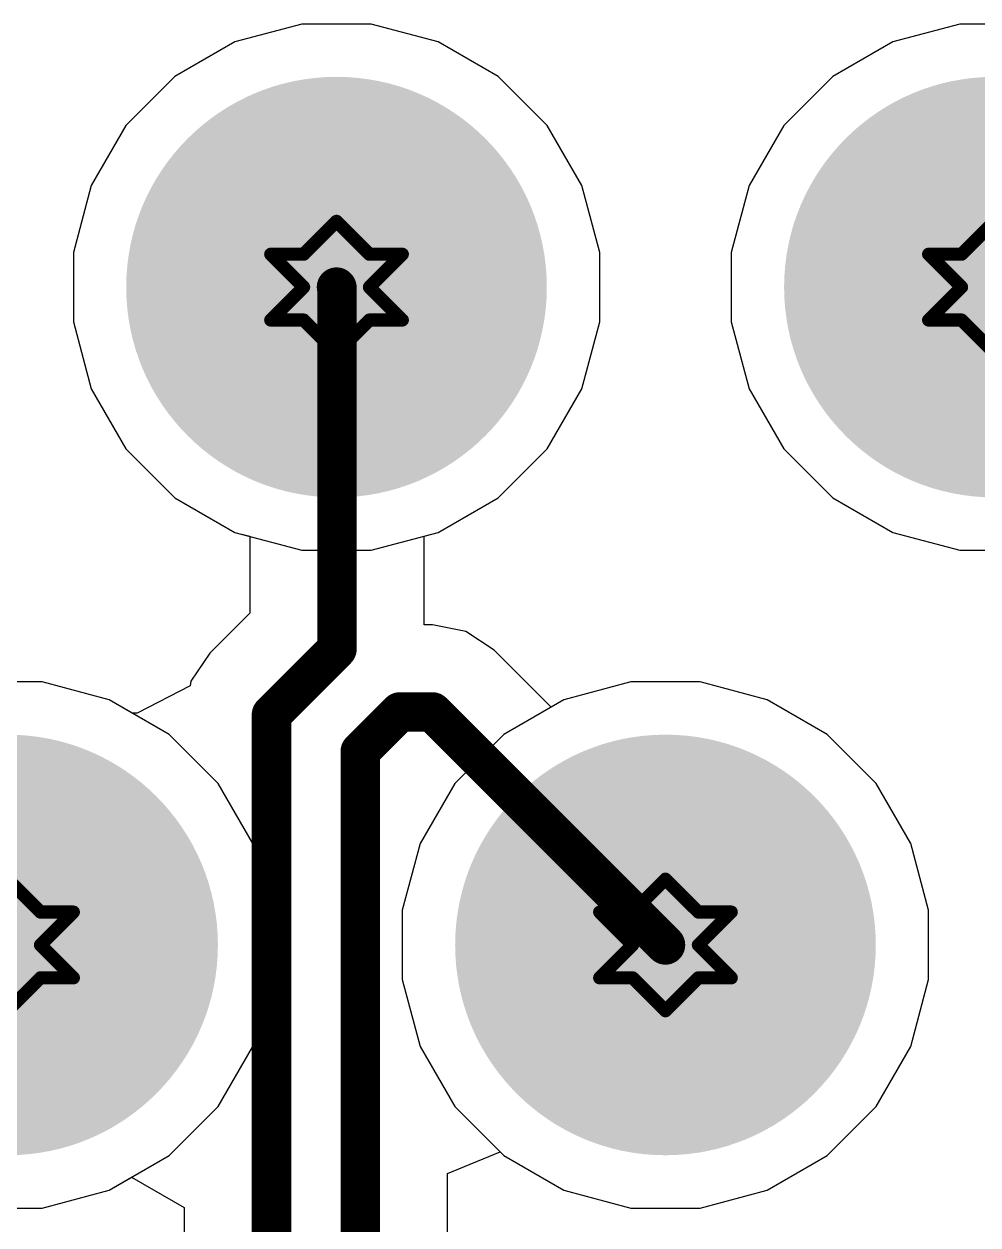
# Model space of a CAD drawing. Header units: inches. Extents: x -11 to 5428, y 0 to 5423.
# Drawn here: x 56.249 to 59.932, y 92.338 to 96.975 of the extents above; entities that cross this region are included whole.
import ezdxf

# ---------------------------------------------------------------- set-up
doc = ezdxf.new("R2010")
doc.units = ezdxf.units.IN
for name, color, linetype in [('Bottom Layer', 5, 'Continuous'), ('Bottom Solder', 6, 'Continuous'), ('Drill Drawing', 1, 'Continuous'), ('GND', 16, 'Continuous'), ('Multi-Layer', 9, 'Continuous'), ('Pad Holes', 156, 'Continuous'), ('PWR', 76, 'Continuous'), ('Top Layer', 1, 'Continuous'), ('Top Solder', 216, 'Continuous')]:
    doc.layers.add(name, color=color, linetype=linetype)

# ---------------------------------------------------------------- blocks, each defined once
blk = doc.blocks.new('X14CBIWB1DY1027_210')
at = {"layer": 'Bottom Layer'}
h = blk.add_hatch(color=5, dxfattribs=at)
edge = h.paths.add_edge_path()
edge.add_arc((20.32, 4.445), 0.762, 0, 360)
h = blk.add_hatch(color=5, dxfattribs=at)
edge = h.paths.add_edge_path()
edge.add_arc((22.86, 4.445), 0.762, 0, 360)
h = blk.add_hatch(color=5, dxfattribs=at)
edge = h.paths.add_edge_path()
edge.add_arc((19.05, 1.905), 0.762, 0, 360)
h = blk.add_hatch(color=5, dxfattribs=at)
edge = h.paths.add_edge_path()
edge.add_arc((21.59, 1.905), 0.762, 0, 360)
at = {"layer": 'Bottom Solder'}
h = blk.add_hatch(color=6, dxfattribs=at)
edge = h.paths.add_edge_path()
edge.add_arc((20.32, 4.445), 0.812, 0, 360)
h = blk.add_hatch(color=6, dxfattribs=at)
edge = h.paths.add_edge_path()
edge.add_arc((22.86, 4.445), 0.812, 0, 360)
h = blk.add_hatch(color=6, dxfattribs=at)
edge = h.paths.add_edge_path()
edge.add_arc((19.05, 1.905), 0.812, 0, 360)
h = blk.add_hatch(color=6, dxfattribs=at)
edge = h.paths.add_edge_path()
edge.add_arc((21.59, 1.905), 0.812, 0, 360)
at = {"layer": 'GND'}
h = blk.add_hatch(color=16, dxfattribs=at)
edge = h.paths.add_edge_path()
edge.add_arc((20.32, 4.445), 0.762, 0, 360)
h = blk.add_hatch(color=16, dxfattribs=at)
edge = h.paths.add_edge_path()
edge.add_arc((22.86, 4.445), 0.762, 0, 360)
h = blk.add_hatch(color=16, dxfattribs=at)
edge = h.paths.add_edge_path()
edge.add_arc((19.05, 1.905), 0.762, 0, 360)
h = blk.add_hatch(color=16, dxfattribs=at)
edge = h.paths.add_edge_path()
edge.add_arc((21.59, 1.905), 0.762, 0, 360)
at = {"layer": 'Multi-Layer'}
h = blk.add_hatch(color=9, dxfattribs=at)
edge = h.paths.add_edge_path()
edge.add_arc((20.32, 4.445), 0.762, 0, 360)
h = blk.add_hatch(color=9, dxfattribs=at)
edge = h.paths.add_edge_path()
edge.add_arc((22.86, 4.445), 0.762, 0, 360)
h = blk.add_hatch(color=9, dxfattribs=at)
edge = h.paths.add_edge_path()
edge.add_arc((19.05, 1.905), 0.762, 0, 360)
h = blk.add_hatch(color=9, dxfattribs=at)
edge = h.paths.add_edge_path()
edge.add_arc((21.59, 1.905), 0.762, 0, 360)
at = {"layer": 'Pad Holes'}
h = blk.add_hatch(color=7, dxfattribs=at)
edge = h.paths.add_edge_path()
edge.add_arc((20.32, 4.445), 0.475, 0, 360)
h = blk.add_hatch(color=7, dxfattribs=at)
edge = h.paths.add_edge_path()
edge.add_arc((22.86, 4.445), 0.475, 0, 360)
h = blk.add_hatch(color=7, dxfattribs=at)
edge = h.paths.add_edge_path()
edge.add_arc((19.05, 1.905), 0.475, 0, 360)
h = blk.add_hatch(color=7, dxfattribs=at)
edge = h.paths.add_edge_path()
edge.add_arc((21.59, 1.905), 0.475, 0, 360)
at = {"layer": 'PWR'}
h = blk.add_hatch(color=76, dxfattribs=at)
edge = h.paths.add_edge_path()
edge.add_arc((20.32, 4.445), 0.762, 0, 360)
h = blk.add_hatch(color=76, dxfattribs=at)
edge = h.paths.add_edge_path()
edge.add_arc((22.86, 4.445), 0.762, 0, 360)
h = blk.add_hatch(color=76, dxfattribs=at)
edge = h.paths.add_edge_path()
edge.add_arc((19.05, 1.905), 0.762, 0, 360)
h = blk.add_hatch(color=76, dxfattribs=at)
edge = h.paths.add_edge_path()
edge.add_arc((21.59, 1.905), 0.762, 0, 360)
at = {"layer": 'Top Layer'}
h = blk.add_hatch(color=1, dxfattribs=at)
edge = h.paths.add_edge_path()
edge.add_arc((20.32, 4.445), 0.762, 0, 360)
h = blk.add_hatch(color=1, dxfattribs=at)
edge = h.paths.add_edge_path()
edge.add_arc((22.86, 4.445), 0.762, 0, 360)
h = blk.add_hatch(color=1, dxfattribs=at)
edge = h.paths.add_edge_path()
edge.add_arc((19.05, 1.905), 0.762, 0, 360)
h = blk.add_hatch(color=1, dxfattribs=at)
edge = h.paths.add_edge_path()
edge.add_arc((21.59, 1.905), 0.762, 0, 360)
at = {"layer": 'Top Solder'}
h = blk.add_hatch(color=216, dxfattribs=at)
edge = h.paths.add_edge_path()
edge.add_arc((20.32, 4.445), 0.812, 0, 360)
h = blk.add_hatch(color=216, dxfattribs=at)
edge = h.paths.add_edge_path()
edge.add_arc((22.86, 4.445), 0.812, 0, 360)
h = blk.add_hatch(color=216, dxfattribs=at)
edge = h.paths.add_edge_path()
edge.add_arc((19.05, 1.905), 0.812, 0, 360)
h = blk.add_hatch(color=216, dxfattribs=at)
edge = h.paths.add_edge_path()
edge.add_arc((21.59, 1.905), 0.812, 0, 360)

msp = doc.modelspace()

# ---------------------------------------------------------------- linework, layer by layer
at = {"layer": 'Bottom Layer'}
for p, q in [((57.3214, 96.9753), (57.063, 96.906)), ((57.5889, 96.9753), (57.3214, 96.9753)), ((57.8473, 96.906), (57.5889, 96.9753)), ((59.8614, 96.9753), (59.603, 96.906)), ((60.1289, 96.9753), (59.8614, 96.9753)), ((57.063, 96.906), (56.8313, 96.7723)), ((58.079, 96.7723), (57.8473, 96.906)), ((59.603, 96.906), (59.3713, 96.7723)), ((56.8313, 96.7723), (56.6421, 96.5831)), ((58.2681, 96.5831), (58.079, 96.7723)), ((59.3713, 96.7723), (59.1821, 96.5831)), ((56.6421, 96.5831), (56.5084, 96.3514)), ((58.4019, 96.3514), (58.2681, 96.5831)), ((59.1821, 96.5831), (59.0484, 96.3514)), ((56.5084, 96.3514), (56.4391, 96.093)), ((58.4711, 96.093), (58.4019, 96.3514)), ((59.0484, 96.3514), (58.9791, 96.093)), ((56.4391, 96.093), (56.4391, 95.8255)), ((58.4711, 95.8255), (58.4711, 96.093)), ((58.9791, 96.093), (58.9791, 95.8255)), ((56.4391, 95.8255), (56.5084, 95.5671)), ((58.4019, 95.5671), (58.4711, 95.8255)), ((58.9791, 95.8255), (59.0484, 95.5671)), ((56.5084, 95.5671), (56.6421, 95.3354)), ((58.2681, 95.3354), (58.4019, 95.5671)), ((59.0484, 95.5671), (59.1821, 95.3354)), ((56.6421, 95.3354), (56.8313, 95.1463)), ((58.079, 95.1463), (58.2681, 95.3354)), ((59.1821, 95.3354), (59.3713, 95.1463)), ((56.8313, 95.1463), (57.063, 95.0125)), ((57.8473, 95.0125), (58.079, 95.1463)), ((59.3713, 95.1463), (59.603, 95.0125)), ((57.063, 95.0125), (57.3214, 94.9433)), ((57.5889, 94.9433), (57.8473, 95.0125)), ((59.603, 95.0125), (59.8614, 94.9433)), ((57.3214, 94.9433), (57.5889, 94.9433)), ((59.8614, 94.9433), (60.1289, 94.9433)), ((56.3189, 94.4353), (56.0514, 94.4353)), ((56.5773, 94.366), (56.3189, 94.4353)), ((58.5914, 94.4353), (58.333, 94.366)), ((58.8589, 94.4353), (58.5914, 94.4353)), ((59.1173, 94.366), (58.8589, 94.4353)), ((56.809, 94.2323), (56.5773, 94.366)), ((58.333, 94.366), (58.1013, 94.2323)), ((59.349, 94.2323), (59.1173, 94.366)), ((56.9981, 94.0431), (56.809, 94.2323)), ((58.1013, 94.2323), (57.9121, 94.0431)), ((59.5381, 94.0431), (59.349, 94.2323)), ((57.1319, 93.8114), (56.9981, 94.0431)), ((57.9121, 94.0431), (57.7784, 93.8114)), ((59.6719, 93.8114), (59.5381, 94.0431)), ((57.2011, 93.553), (57.1319, 93.8114)), ((57.7784, 93.8114), (57.7091, 93.553)), ((59.7411, 93.553), (59.6719, 93.8114)), ((57.2011, 93.2855), (57.2011, 93.553)), ((57.7091, 93.553), (57.7091, 93.2855)), ((59.7411, 93.2855), (59.7411, 93.553)), ((57.1319, 93.0271), (57.2011, 93.2855)), ((57.7091, 93.2855), (57.7784, 93.0271)), ((59.6719, 93.0271), (59.7411, 93.2855)), ((56.9981, 92.7954), (57.1319, 93.0271)), ((57.7784, 93.0271), (57.9121, 92.7954)), ((59.5381, 92.7954), (59.6719, 93.0271)), ((56.809, 92.6063), (56.9981, 92.7954)), ((57.9121, 92.7954), (58.1013, 92.6063)), ((59.349, 92.6063), (59.5381, 92.7954)), ((56.5773, 92.4725), (56.809, 92.6063)), ((58.1013, 92.6063), (58.333, 92.4725)), ((59.1173, 92.4725), (59.349, 92.6063)), ((56.3189, 92.4033), (56.5773, 92.4725)), ((58.333, 92.4725), (58.5914, 92.4033)), ((58.8589, 92.4033), (59.1173, 92.4725)), ((56.0514, 92.4033), (56.3189, 92.4033)), ((58.5914, 92.4033), (58.8589, 92.4033))]:
    msp.add_line(p, q, dxfattribs=at)
at = {"layer": 'Drill Drawing'}
for points in [[(57.3281, 96.0863, 0.0508, 0.0508, 0), (57.4551, 96.2133, 0.0508, 0.0508, 0)], [(57.4551, 96.2133, 0.0508, 0.0508, 0), (57.5821, 96.0863, 0.0508, 0.0508, 0)], [(59.8681, 96.0863, 0.0508, 0.0508, 0), (59.9951, 96.2133, 0.0508, 0.0508, 0)], [(57.2011, 96.0863, 0.0508, 0.0508, 0), (57.3281, 95.9593, 0.0508, 0.0508, 0)], [(57.2011, 96.0863, 0.0508, 0.0508, 0), (57.3281, 96.0863, 0.0508, 0.0508, 0)], [(57.5821, 96.0863, 0.0508, 0.0508, 0), (57.7091, 96.0863, 0.0508, 0.0508, 0)], [(57.5821, 95.9593, 0.0508, 0.0508, 0), (57.7091, 96.0863, 0.0508, 0.0508, 0)], [(59.7411, 96.0863, 0.0508, 0.0508, 0), (59.8681, 95.9593, 0.0508, 0.0508, 0)], [(59.7411, 96.0863, 0.0508, 0.0508, 0), (59.8681, 96.0863, 0.0508, 0.0508, 0)], [(57.2011, 95.8323, 0.0508, 0.0508, 0), (57.3281, 95.9593, 0.0508, 0.0508, 0)], [(57.5821, 95.9593, 0.0508, 0.0508, 0), (57.7091, 95.8323, 0.0508, 0.0508, 0)], [(59.7411, 95.8323, 0.0508, 0.0508, 0), (59.8681, 95.9593, 0.0508, 0.0508, 0)], [(57.2011, 95.8323, 0.0508, 0.0508, 0), (57.3281, 95.8323, 0.0508, 0.0508, 0)], [(57.3281, 95.8323, 0.0508, 0.0508, 0), (57.4551, 95.7053, 0.0508, 0.0508, 0)], [(57.4551, 95.7053, 0.0508, 0.0508, 0), (57.5821, 95.8323, 0.0508, 0.0508, 0)], [(57.5821, 95.8323, 0.0508, 0.0508, 0), (57.7091, 95.8323, 0.0508, 0.0508, 0)], [(59.7411, 95.8323, 0.0508, 0.0508, 0), (59.8681, 95.8323, 0.0508, 0.0508, 0)], [(59.8681, 95.8323, 0.0508, 0.0508, 0), (59.9951, 95.7053, 0.0508, 0.0508, 0)], [(56.1851, 93.6733, 0.0508, 0.0508, 0), (56.3121, 93.5463, 0.0508, 0.0508, 0)], [(58.5981, 93.5463, 0.0508, 0.0508, 0), (58.7251, 93.6733, 0.0508, 0.0508, 0)], [(58.7251, 93.6733, 0.0508, 0.0508, 0), (58.8521, 93.5463, 0.0508, 0.0508, 0)], [(56.3121, 93.5463, 0.0508, 0.0508, 0), (56.4391, 93.5463, 0.0508, 0.0508, 0)], [(56.3121, 93.4193, 0.0508, 0.0508, 0), (56.4391, 93.5463, 0.0508, 0.0508, 0)], [(58.4711, 93.5463, 0.0508, 0.0508, 0), (58.5981, 93.4193, 0.0508, 0.0508, 0)], [(58.4711, 93.5463, 0.0508, 0.0508, 0), (58.5981, 93.5463, 0.0508, 0.0508, 0)], [(58.8521, 93.5463, 0.0508, 0.0508, 0), (58.9791, 93.5463, 0.0508, 0.0508, 0)], [(58.8521, 93.4193, 0.0508, 0.0508, 0), (58.9791, 93.5463, 0.0508, 0.0508, 0)], [(56.3121, 93.4193, 0.0508, 0.0508, 0), (56.4391, 93.2923, 0.0508, 0.0508, 0)], [(58.4711, 93.2923, 0.0508, 0.0508, 0), (58.5981, 93.4193, 0.0508, 0.0508, 0)], [(58.8521, 93.4193, 0.0508, 0.0508, 0), (58.9791, 93.2923, 0.0508, 0.0508, 0)], [(56.1851, 93.1653, 0.0508, 0.0508, 0), (56.3121, 93.2923, 0.0508, 0.0508, 0)], [(56.3121, 93.2923, 0.0508, 0.0508, 0), (56.4391, 93.2923, 0.0508, 0.0508, 0)], [(58.4711, 93.2923, 0.0508, 0.0508, 0), (58.5981, 93.2923, 0.0508, 0.0508, 0)], [(58.5981, 93.2923, 0.0508, 0.0508, 0), (58.7251, 93.1653, 0.0508, 0.0508, 0)], [(58.7251, 93.1653, 0.0508, 0.0508, 0), (58.8521, 93.2923, 0.0508, 0.0508, 0)], [(58.8521, 93.2923, 0.0508, 0.0508, 0), (58.9791, 93.2923, 0.0508, 0.0508, 0)]]:
    msp.add_lwpolyline(points, format="xyseb", dxfattribs=at)
for points in [[(57.4424, 96.2133, 0.0254, 0.0254, 1), (57.4678, 96.2133, 0.0254, 0.0254, 1)], [(57.4424, 96.2133, 0.0254, 0.0254, 1), (57.4678, 96.2133, 0.0254, 0.0254, 1)], [(57.1884, 96.0863, 0.0254, 0.0254, 1), (57.2138, 96.0863, 0.0254, 0.0254, 1)], [(57.1884, 96.0863, 0.0254, 0.0254, 1), (57.2138, 96.0863, 0.0254, 0.0254, 1)], [(57.3154, 96.0863, 0.0254, 0.0254, 1), (57.3408, 96.0863, 0.0254, 0.0254, 1)], [(57.3154, 96.0863, 0.0254, 0.0254, 1), (57.3408, 96.0863, 0.0254, 0.0254, 1)], [(57.5694, 96.0863, 0.0254, 0.0254, 1), (57.5948, 96.0863, 0.0254, 0.0254, 1)], [(57.5694, 96.0863, 0.0254, 0.0254, 1), (57.5948, 96.0863, 0.0254, 0.0254, 1)], [(57.6964, 96.0863, 0.0254, 0.0254, 1), (57.7218, 96.0863, 0.0254, 0.0254, 1)], [(57.6964, 96.0863, 0.0254, 0.0254, 1), (57.7218, 96.0863, 0.0254, 0.0254, 1)], [(59.7284, 96.0863, 0.0254, 0.0254, 1), (59.7538, 96.0863, 0.0254, 0.0254, 1)], [(59.7284, 96.0863, 0.0254, 0.0254, 1), (59.7538, 96.0863, 0.0254, 0.0254, 1)], [(59.8554, 96.0863, 0.0254, 0.0254, 1), (59.8808, 96.0863, 0.0254, 0.0254, 1)], [(59.8554, 96.0863, 0.0254, 0.0254, 1), (59.8808, 96.0863, 0.0254, 0.0254, 1)], [(57.3154, 95.9593, 0.0254, 0.0254, 1), (57.3408, 95.9593, 0.0254, 0.0254, 1)], [(57.3154, 95.9593, 0.0254, 0.0254, 1), (57.3408, 95.9593, 0.0254, 0.0254, 1)], [(57.5694, 95.9593, 0.0254, 0.0254, 1), (57.5948, 95.9593, 0.0254, 0.0254, 1)], [(57.5694, 95.9593, 0.0254, 0.0254, 1), (57.5948, 95.9593, 0.0254, 0.0254, 1)], [(59.8554, 95.9593, 0.0254, 0.0254, 1), (59.8808, 95.9593, 0.0254, 0.0254, 1)], [(59.8554, 95.9593, 0.0254, 0.0254, 1), (59.8808, 95.9593, 0.0254, 0.0254, 1)], [(57.1884, 95.8323, 0.0254, 0.0254, 1), (57.2138, 95.8323, 0.0254, 0.0254, 1)], [(57.1884, 95.8323, 0.0254, 0.0254, 1), (57.2138, 95.8323, 0.0254, 0.0254, 1)], [(57.3154, 95.8323, 0.0254, 0.0254, 1), (57.3408, 95.8323, 0.0254, 0.0254, 1)], [(57.3154, 95.8323, 0.0254, 0.0254, 1), (57.3408, 95.8323, 0.0254, 0.0254, 1)], [(57.5694, 95.8323, 0.0254, 0.0254, 1), (57.5948, 95.8323, 0.0254, 0.0254, 1)], [(57.5694, 95.8323, 0.0254, 0.0254, 1), (57.5948, 95.8323, 0.0254, 0.0254, 1)], [(57.6964, 95.8323, 0.0254, 0.0254, 1), (57.7218, 95.8323, 0.0254, 0.0254, 1)], [(57.6964, 95.8323, 0.0254, 0.0254, 1), (57.7218, 95.8323, 0.0254, 0.0254, 1)], [(59.7284, 95.8323, 0.0254, 0.0254, 1), (59.7538, 95.8323, 0.0254, 0.0254, 1)], [(59.7284, 95.8323, 0.0254, 0.0254, 1), (59.7538, 95.8323, 0.0254, 0.0254, 1)], [(59.8554, 95.8323, 0.0254, 0.0254, 1), (59.8808, 95.8323, 0.0254, 0.0254, 1)], [(59.8554, 95.8323, 0.0254, 0.0254, 1), (59.8808, 95.8323, 0.0254, 0.0254, 1)], [(57.4424, 95.7053, 0.0254, 0.0254, 1), (57.4678, 95.7053, 0.0254, 0.0254, 1)], [(57.4424, 95.7053, 0.0254, 0.0254, 1), (57.4678, 95.7053, 0.0254, 0.0254, 1)], [(58.7124, 93.6733, 0.0254, 0.0254, 1), (58.7378, 93.6733, 0.0254, 0.0254, 1)], [(58.7124, 93.6733, 0.0254, 0.0254, 1), (58.7378, 93.6733, 0.0254, 0.0254, 1)], [(56.2994, 93.5463, 0.0254, 0.0254, 1), (56.3248, 93.5463, 0.0254, 0.0254, 1)], [(56.2994, 93.5463, 0.0254, 0.0254, 1), (56.3248, 93.5463, 0.0254, 0.0254, 1)], [(56.4264, 93.5463, 0.0254, 0.0254, 1), (56.4518, 93.5463, 0.0254, 0.0254, 1)], [(56.4264, 93.5463, 0.0254, 0.0254, 1), (56.4518, 93.5463, 0.0254, 0.0254, 1)], [(58.4584, 93.5463, 0.0254, 0.0254, 1), (58.4838, 93.5463, 0.0254, 0.0254, 1)], [(58.4584, 93.5463, 0.0254, 0.0254, 1), (58.4838, 93.5463, 0.0254, 0.0254, 1)], [(58.5854, 93.5463, 0.0254, 0.0254, 1), (58.6108, 93.5463, 0.0254, 0.0254, 1)], [(58.5854, 93.5463, 0.0254, 0.0254, 1), (58.6108, 93.5463, 0.0254, 0.0254, 1)], [(58.8394, 93.5463, 0.0254, 0.0254, 1), (58.8648, 93.5463, 0.0254, 0.0254, 1)], [(58.8394, 93.5463, 0.0254, 0.0254, 1), (58.8648, 93.5463, 0.0254, 0.0254, 1)], [(58.9664, 93.5463, 0.0254, 0.0254, 1), (58.9918, 93.5463, 0.0254, 0.0254, 1)], [(58.9664, 93.5463, 0.0254, 0.0254, 1), (58.9918, 93.5463, 0.0254, 0.0254, 1)], [(56.2994, 93.4193, 0.0254, 0.0254, 1), (56.3248, 93.4193, 0.0254, 0.0254, 1)], [(56.2994, 93.4193, 0.0254, 0.0254, 1), (56.3248, 93.4193, 0.0254, 0.0254, 1)], [(58.5854, 93.4193, 0.0254, 0.0254, 1), (58.6108, 93.4193, 0.0254, 0.0254, 1)], [(58.5854, 93.4193, 0.0254, 0.0254, 1), (58.6108, 93.4193, 0.0254, 0.0254, 1)], [(58.8394, 93.4193, 0.0254, 0.0254, 1), (58.8648, 93.4193, 0.0254, 0.0254, 1)], [(58.8394, 93.4193, 0.0254, 0.0254, 1), (58.8648, 93.4193, 0.0254, 0.0254, 1)], [(56.2994, 93.2923, 0.0254, 0.0254, 1), (56.3248, 93.2923, 0.0254, 0.0254, 1)], [(56.2994, 93.2923, 0.0254, 0.0254, 1), (56.3248, 93.2923, 0.0254, 0.0254, 1)], [(56.4264, 93.2923, 0.0254, 0.0254, 1), (56.4518, 93.2923, 0.0254, 0.0254, 1)], [(56.4264, 93.2923, 0.0254, 0.0254, 1), (56.4518, 93.2923, 0.0254, 0.0254, 1)], [(58.4584, 93.2923, 0.0254, 0.0254, 1), (58.4838, 93.2923, 0.0254, 0.0254, 1)], [(58.4584, 93.2923, 0.0254, 0.0254, 1), (58.4838, 93.2923, 0.0254, 0.0254, 1)], [(58.5854, 93.2923, 0.0254, 0.0254, 1), (58.6108, 93.2923, 0.0254, 0.0254, 1)], [(58.5854, 93.2923, 0.0254, 0.0254, 1), (58.6108, 93.2923, 0.0254, 0.0254, 1)], [(58.8394, 93.2923, 0.0254, 0.0254, 1), (58.8648, 93.2923, 0.0254, 0.0254, 1)], [(58.8394, 93.2923, 0.0254, 0.0254, 1), (58.8648, 93.2923, 0.0254, 0.0254, 1)], [(58.9664, 93.2923, 0.0254, 0.0254, 1), (58.9918, 93.2923, 0.0254, 0.0254, 1)], [(58.9664, 93.2923, 0.0254, 0.0254, 1), (58.9918, 93.2923, 0.0254, 0.0254, 1)], [(58.7124, 93.1653, 0.0254, 0.0254, 1), (58.7378, 93.1653, 0.0254, 0.0254, 1)], [(58.7124, 93.1653, 0.0254, 0.0254, 1), (58.7378, 93.1653, 0.0254, 0.0254, 1)]]:
    msp.add_lwpolyline(points, format="xyseb", close=True, dxfattribs=at)
at = {"layer": 'GND'}
for p, q in [((57.3214, 96.9753), (57.063, 96.906)), ((57.5889, 96.9753), (57.3214, 96.9753)), ((57.8473, 96.906), (57.5889, 96.9753)), ((59.8614, 96.9753), (59.603, 96.906)), ((60.1289, 96.9753), (59.8614, 96.9753)), ((57.063, 96.906), (56.8313, 96.7723)), ((58.079, 96.7723), (57.8473, 96.906)), ((59.603, 96.906), (59.3713, 96.7723)), ((56.8313, 96.7723), (56.6421, 96.5831)), ((58.2681, 96.5831), (58.079, 96.7723)), ((59.3713, 96.7723), (59.1821, 96.5831)), ((56.6421, 96.5831), (56.5084, 96.3514)), ((58.4019, 96.3514), (58.2681, 96.5831)), ((59.1821, 96.5831), (59.0484, 96.3514)), ((56.5084, 96.3514), (56.4391, 96.093)), ((58.4711, 96.093), (58.4019, 96.3514)), ((59.0484, 96.3514), (58.9791, 96.093)), ((56.4391, 96.093), (56.4391, 95.8255)), ((58.4711, 95.8255), (58.4711, 96.093)), ((58.9791, 96.093), (58.9791, 95.8255)), ((56.4391, 95.8255), (56.5084, 95.5671)), ((58.4019, 95.5671), (58.4711, 95.8255)), ((58.9791, 95.8255), (59.0484, 95.5671)), ((56.5084, 95.5671), (56.6421, 95.3354)), ((58.2681, 95.3354), (58.4019, 95.5671)), ((59.0484, 95.5671), (59.1821, 95.3354)), ((56.6421, 95.3354), (56.8313, 95.1463)), ((58.079, 95.1463), (58.2681, 95.3354)), ((59.1821, 95.3354), (59.3713, 95.1463)), ((56.8313, 95.1463), (57.063, 95.0125)), ((57.8473, 95.0125), (58.079, 95.1463)), ((59.3713, 95.1463), (59.603, 95.0125)), ((57.063, 95.0125), (57.3214, 94.9433)), ((57.5889, 94.9433), (57.8473, 95.0125)), ((59.603, 95.0125), (59.8614, 94.9433)), ((57.3214, 94.9433), (57.5889, 94.9433)), ((59.8614, 94.9433), (60.1289, 94.9433)), ((56.3189, 94.4353), (56.0514, 94.4353)), ((56.5773, 94.366), (56.3189, 94.4353)), ((58.5914, 94.4353), (58.333, 94.366)), ((58.8589, 94.4353), (58.5914, 94.4353)), ((59.1173, 94.366), (58.8589, 94.4353)), ((56.809, 94.2323), (56.5773, 94.366)), ((58.333, 94.366), (58.1013, 94.2323)), ((59.349, 94.2323), (59.1173, 94.366)), ((56.9981, 94.0431), (56.809, 94.2323)), ((58.1013, 94.2323), (57.9121, 94.0431)), ((59.5381, 94.0431), (59.349, 94.2323)), ((57.1319, 93.8114), (56.9981, 94.0431)), ((57.9121, 94.0431), (57.7784, 93.8114)), ((59.6719, 93.8114), (59.5381, 94.0431)), ((57.2011, 93.553), (57.1319, 93.8114)), ((57.7784, 93.8114), (57.7091, 93.553)), ((59.7411, 93.553), (59.6719, 93.8114)), ((57.2011, 93.2855), (57.2011, 93.553)), ((57.7091, 93.553), (57.7091, 93.2855)), ((59.7411, 93.2855), (59.7411, 93.553)), ((57.1319, 93.0271), (57.2011, 93.2855)), ((57.7091, 93.2855), (57.7784, 93.0271)), ((59.6719, 93.0271), (59.7411, 93.2855)), ((56.9981, 92.7954), (57.1319, 93.0271)), ((57.7784, 93.0271), (57.9121, 92.7954)), ((59.5381, 92.7954), (59.6719, 93.0271)), ((56.809, 92.6063), (56.9981, 92.7954)), ((57.9121, 92.7954), (58.1013, 92.6063)), ((59.349, 92.6063), (59.5381, 92.7954)), ((56.5773, 92.4725), (56.809, 92.6063)), ((58.1013, 92.6063), (58.333, 92.4725)), ((59.1173, 92.4725), (59.349, 92.6063)), ((56.3189, 92.4033), (56.5773, 92.4725)), ((58.333, 92.4725), (58.5914, 92.4033)), ((58.8589, 92.4033), (59.1173, 92.4725)), ((56.0514, 92.4033), (56.3189, 92.4033)), ((58.5914, 92.4033), (58.8589, 92.4033))]:
    msp.add_line(p, q, dxfattribs=at)
at = {"layer": 'PWR'}
for p, q in [((57.3214, 96.9753), (57.063, 96.906)), ((57.5889, 96.9753), (57.3214, 96.9753)), ((57.8473, 96.906), (57.5889, 96.9753)), ((59.8614, 96.9753), (59.603, 96.906)), ((60.1289, 96.9753), (59.8614, 96.9753)), ((57.063, 96.906), (56.8313, 96.7723)), ((58.079, 96.7723), (57.8473, 96.906)), ((59.603, 96.906), (59.3713, 96.7723)), ((56.8313, 96.7723), (56.6421, 96.5831)), ((58.2681, 96.5831), (58.079, 96.7723)), ((59.3713, 96.7723), (59.1821, 96.5831)), ((56.6421, 96.5831), (56.5084, 96.3514)), ((58.4019, 96.3514), (58.2681, 96.5831)), ((59.1821, 96.5831), (59.0484, 96.3514)), ((56.5084, 96.3514), (56.4391, 96.093)), ((58.4711, 96.093), (58.4019, 96.3514)), ((59.0484, 96.3514), (58.9791, 96.093)), ((56.4391, 96.093), (56.4391, 95.8255)), ((58.4711, 95.8255), (58.4711, 96.093)), ((58.9791, 96.093), (58.9791, 95.8255)), ((56.4391, 95.8255), (56.5084, 95.5671)), ((58.4019, 95.5671), (58.4711, 95.8255)), ((58.9791, 95.8255), (59.0484, 95.5671)), ((56.5084, 95.5671), (56.6421, 95.3354)), ((58.2681, 95.3354), (58.4019, 95.5671)), ((59.0484, 95.5671), (59.1821, 95.3354)), ((56.6421, 95.3354), (56.8313, 95.1463)), ((58.079, 95.1463), (58.2681, 95.3354)), ((59.1821, 95.3354), (59.3713, 95.1463)), ((56.8313, 95.1463), (57.063, 95.0125)), ((57.8473, 95.0125), (58.079, 95.1463)), ((59.3713, 95.1463), (59.603, 95.0125)), ((57.063, 95.0125), (57.3214, 94.9433)), ((57.5889, 94.9433), (57.8473, 95.0125)), ((59.603, 95.0125), (59.8614, 94.9433)), ((57.3214, 94.9433), (57.5889, 94.9433)), ((59.8614, 94.9433), (60.1289, 94.9433)), ((56.3189, 94.4353), (56.0514, 94.4353)), ((56.5773, 94.366), (56.3189, 94.4353)), ((58.5914, 94.4353), (58.333, 94.366)), ((58.8589, 94.4353), (58.5914, 94.4353)), ((59.1173, 94.366), (58.8589, 94.4353)), ((56.809, 94.2323), (56.5773, 94.366)), ((58.333, 94.366), (58.1013, 94.2323)), ((59.349, 94.2323), (59.1173, 94.366)), ((56.9981, 94.0431), (56.809, 94.2323)), ((58.1013, 94.2323), (57.9121, 94.0431)), ((59.5381, 94.0431), (59.349, 94.2323)), ((57.1319, 93.8114), (56.9981, 94.0431)), ((57.9121, 94.0431), (57.7784, 93.8114)), ((59.6719, 93.8114), (59.5381, 94.0431)), ((57.2011, 93.553), (57.1319, 93.8114)), ((57.7784, 93.8114), (57.7091, 93.553)), ((59.7411, 93.553), (59.6719, 93.8114)), ((57.2011, 93.2855), (57.2011, 93.553)), ((57.7091, 93.553), (57.7091, 93.2855)), ((59.7411, 93.2855), (59.7411, 93.553)), ((57.1319, 93.0271), (57.2011, 93.2855)), ((57.7091, 93.2855), (57.7784, 93.0271)), ((59.6719, 93.0271), (59.7411, 93.2855)), ((56.9981, 92.7954), (57.1319, 93.0271)), ((57.7784, 93.0271), (57.9121, 92.7954)), ((59.5381, 92.7954), (59.6719, 93.0271)), ((56.809, 92.6063), (56.9981, 92.7954)), ((57.9121, 92.7954), (58.1013, 92.6063)), ((59.349, 92.6063), (59.5381, 92.7954)), ((56.5773, 92.4725), (56.809, 92.6063)), ((58.1013, 92.6063), (58.333, 92.4725)), ((59.1173, 92.4725), (59.349, 92.6063)), ((56.3189, 92.4033), (56.5773, 92.4725)), ((58.333, 92.4725), (58.5914, 92.4033)), ((58.8589, 92.4033), (59.1173, 92.4725)), ((56.0514, 92.4033), (56.3189, 92.4033)), ((58.5914, 92.4033), (58.8589, 92.4033))]:
    msp.add_line(p, q, dxfattribs=at)
at = {"layer": 'Top Layer'}
for p, q in [((57.3214, 96.9753), (57.063, 96.906)), ((57.5889, 96.9753), (57.3214, 96.9753)), ((57.8473, 96.906), (57.5889, 96.9753)), ((59.8614, 96.9753), (59.603, 96.906)), ((60.1289, 96.9753), (59.8614, 96.9753)), ((57.063, 96.906), (56.8313, 96.7723)), ((58.079, 96.7723), (57.8473, 96.906)), ((59.603, 96.906), (59.3713, 96.7723)), ((56.8313, 96.7723), (56.6421, 96.5831)), ((58.2681, 96.5831), (58.079, 96.7723)), ((59.3713, 96.7723), (59.1821, 96.5831)), ((56.6421, 96.5831), (56.5084, 96.3514)), ((58.4019, 96.3514), (58.2681, 96.5831)), ((59.1821, 96.5831), (59.0484, 96.3514)), ((56.5084, 96.3514), (56.4391, 96.093)), ((58.4711, 96.093), (58.4019, 96.3514)), ((59.0484, 96.3514), (58.9791, 96.093)), ((56.4391, 96.093), (56.4391, 95.8255)), ((58.4711, 95.8255), (58.4711, 96.093)), ((58.9791, 96.093), (58.9791, 95.8255)), ((56.4391, 95.8255), (56.5084, 95.5671)), ((58.4019, 95.5671), (58.4711, 95.8255)), ((58.9791, 95.8255), (59.0484, 95.5671)), ((56.5084, 95.5671), (56.6421, 95.3354)), ((58.2681, 95.3354), (58.4019, 95.5671)), ((59.0484, 95.5671), (59.1821, 95.3354)), ((56.6421, 95.3354), (56.8313, 95.1463)), ((58.079, 95.1463), (58.2681, 95.3354)), ((59.1821, 95.3354), (59.3713, 95.1463)), ((56.8313, 95.1463), (57.063, 95.0125)), ((57.8473, 95.0125), (58.079, 95.1463)), ((59.3713, 95.1463), (59.603, 95.0125)), ((57.063, 95.0125), (57.1201, 94.9972)), ((57.1201, 94.9972), (57.1201, 94.7009)), ((57.7934, 94.9981), (57.8473, 95.0125)), ((57.7934, 94.6556), (57.7934, 94.9981)), ((59.603, 95.0125), (59.8614, 94.9433)), ((59.8614, 94.9433), (60.1289, 94.9433)), ((57.1201, 94.7009), (56.9659, 94.5466)), ((57.8255, 94.6556), (57.7934, 94.6556)), ((57.9543, 94.63), (57.8255, 94.6556)), ((58.0635, 94.557), (57.9543, 94.63)), ((58.2832, 94.3373), (58.0635, 94.557)), ((56.9659, 94.5466), (56.8929, 94.4374)), ((56.3189, 94.4353), (56.0514, 94.4353)), ((56.5773, 94.366), (56.3189, 94.4353)), ((56.8895, 94.4204), (56.6849, 94.314)), ((56.8929, 94.4374), (56.8895, 94.4204)), ((58.5914, 94.4353), (58.333, 94.366)), ((58.8589, 94.4353), (58.5914, 94.4353)), ((59.1173, 94.366), (58.8589, 94.4353)), ((56.6665, 94.3145), (56.5773, 94.366)), ((58.333, 94.366), (58.2832, 94.3373)), ((59.349, 94.2323), (59.1173, 94.366)), ((56.6849, 94.314), (56.6665, 94.3145)), ((59.5381, 94.0431), (59.349, 94.2323)), ((59.6719, 93.8114), (59.5381, 94.0431)), ((59.7411, 93.553), (59.6719, 93.8114)), ((59.7411, 93.2855), (59.7411, 93.553)), ((59.6719, 93.0271), (59.7411, 93.2855)), ((59.5381, 92.7954), (59.6719, 93.0271)), ((59.349, 92.6063), (59.5381, 92.7954)), ((57.8835, 92.5367), (58.0867, 92.6209)), ((58.0867, 92.6209), (58.1013, 92.6063)), ((58.1013, 92.6063), (58.333, 92.4725)), ((59.1173, 92.4725), (59.349, 92.6063)), ((56.5773, 92.4725), (56.664, 92.5226)), ((56.664, 92.5226), (56.8672, 92.4053)), ((57.8835, 91.2781), (57.8835, 92.5367)), ((56.3189, 92.4033), (56.5773, 92.4725)), ((58.333, 92.4725), (58.5914, 92.4033)), ((58.8589, 92.4033), (59.1173, 92.4725)), ((56.0514, 92.4033), (56.3189, 92.4033)), ((56.8672, 92.4053), (56.8672, 91.5596)), ((58.5914, 92.4033), (58.8589, 92.4033))]:
    msp.add_line(p, q, dxfattribs=at)
for points in [[(57.4551, 95.9593, 0.1524, 0.1524, 0), (57.4567, 95.9577, 0.1524, 0.1524, 0)], [(57.4567, 94.5614, 0.1524, 0.1524, 0), (57.4567, 95.9577, 0.1524, 0.1524, 0)], [(57.2039, 94.3086, 0.1524, 0.1524, 0), (57.4567, 94.5614, 0.1524, 0.1524, 0)], [(57.2039, 91.4202, 0.1524, 0.1524, 0), (57.2039, 94.3086, 0.1524, 0.1524, 0)], [(57.5468, 94.1665, 0.1524, 0.1524, 0), (57.6992, 94.3189, 0.1524, 0.1524, 0)], [(57.6992, 94.3189, 0.1524, 0.1524, 0), (57.8255, 94.3189, 0.1524, 0.1524, 0)], [(57.8255, 94.3189, 0.1524, 0.1524, 0), (58.7251, 93.4193, 0.1524, 0.1524, 0)], [(57.5468, 91.4242, 0.1524, 0.1524, 0), (57.5468, 94.1665, 0.1524, 0.1524, 0)]]:
    msp.add_lwpolyline(points, format="xyseb", dxfattribs=at)
for points in [[(57.417, 95.9593, 0.0762, 0.0762, 1), (57.4932, 95.9593, 0.0762, 0.0762, 1)], [(57.4186, 95.9577, 0.0762, 0.0762, 1), (57.4948, 95.9577, 0.0762, 0.0762, 1)], [(57.4186, 95.9577, 0.0762, 0.0762, 1), (57.4948, 95.9577, 0.0762, 0.0762, 1)], [(57.4186, 94.5614, 0.0762, 0.0762, 1), (57.4948, 94.5614, 0.0762, 0.0762, 1)], [(57.4186, 94.5614, 0.0762, 0.0762, 1), (57.4948, 94.5614, 0.0762, 0.0762, 1)], [(57.1658, 94.3086, 0.0762, 0.0762, 1), (57.242, 94.3086, 0.0762, 0.0762, 1)], [(57.1658, 94.3086, 0.0762, 0.0762, 1), (57.242, 94.3086, 0.0762, 0.0762, 1)], [(57.6611, 94.3189, 0.0762, 0.0762, 1), (57.7373, 94.3189, 0.0762, 0.0762, 1)], [(57.6611, 94.3189, 0.0762, 0.0762, 1), (57.7373, 94.3189, 0.0762, 0.0762, 1)], [(57.7874, 94.3189, 0.0762, 0.0762, 1), (57.8636, 94.3189, 0.0762, 0.0762, 1)], [(57.7874, 94.3189, 0.0762, 0.0762, 1), (57.8636, 94.3189, 0.0762, 0.0762, 1)], [(57.5087, 94.1665, 0.0762, 0.0762, 1), (57.5849, 94.1665, 0.0762, 0.0762, 1)], [(57.5087, 94.1665, 0.0762, 0.0762, 1), (57.5849, 94.1665, 0.0762, 0.0762, 1)], [(58.687, 93.4193, 0.0762, 0.0762, 1), (58.7632, 93.4193, 0.0762, 0.0762, 1)]]:
    msp.add_lwpolyline(points, format="xyseb", close=True, dxfattribs=at)

# ---------------------------------------------------------------- block references
at = {"rotation": 180}
msp.add_blockref('X14CBIWB1DY1027_210', (79.0451, 97.8643), dxfattribs=at)

doc.saveas('drawing.dxf')
